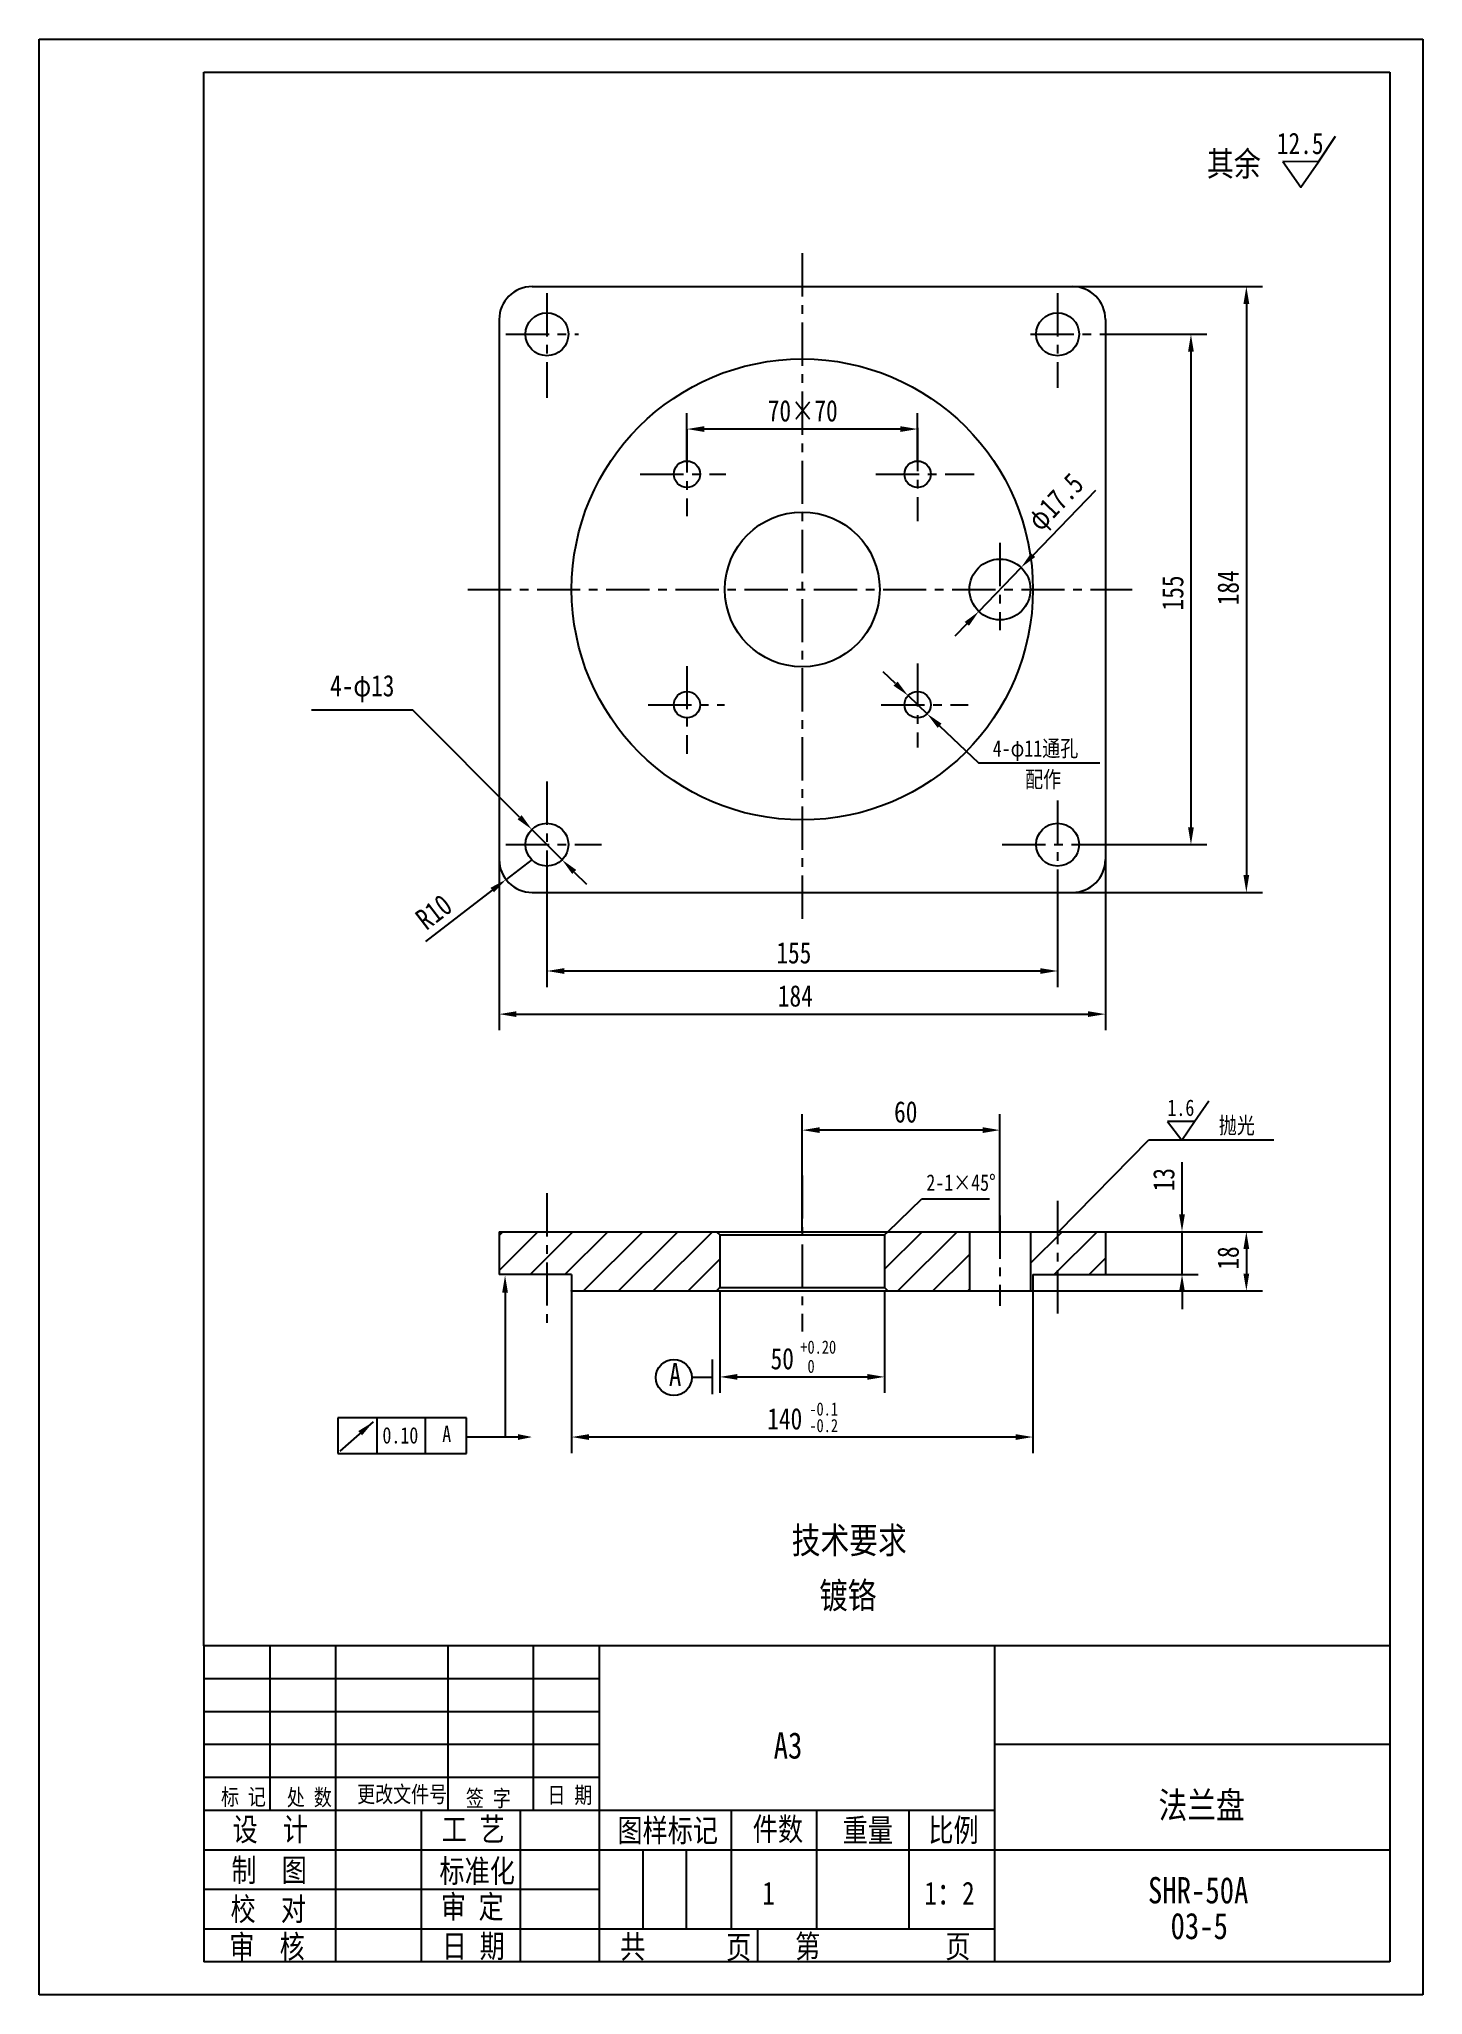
# Model space of a CAD drawing. Extents: x 238 to 658, y -13 to 581.
import ezdxf

# ---------------------------------------------------------------- set-up
doc = ezdxf.new("R2010")
doc.units = 0
doc.header["$LTSCALE"] = 10.5
doc.header["$MEASUREMENT"] = 0
doc.linetypes.add('CENTER', pattern=[2, 1.25, -0.25, 0.25, -0.25])
doc.layers.get('0').update_dxf_attribs({"color": 2, "linetype": 'CONTINUOUS'})
doc.layers.get('DEFPOINTS').update_dxf_attribs({"linetype": 'CONTINUOUS'})
doc.layers.add('PART', color=3, linetype='CONTINUOUS')
doc.layers.add('SMPEN_THICK', color=7, linetype='CONTINUOUS')
doc.styles.add('HZDX', font='', dxfattribs={"width": 0.8, "height": 6.5})
doc.styles.get("Standard").update_dxf_attribs({"font": 'txt', "height": 3.75, "bigfont": 'hzfs'})
doc.styles.get('HZDX').set_extended_font_data('SimSun')
doc.dimstyles.get("Standard").update_dxf_attribs({"dimtxt": 0.18, "dimasz": 0.18, "dimexe": 0.18, "dimexo": 0.0625, "dimgap": 0.09, "dimtad": 0, "dimtih": 1, "dimtoh": 1, "dimdec": 4, "dimzin": 0, "dimdsep": 46, "dimtxsty": 'Standard', "dimcen": 0.09, "dimadec": 0, "dimazin": 0, "dimtfac": 1, "dimtdec": 4, "dimtofl": 0, "dimtmove": 0, "dimatfit": 3, "dimfxl": 1, "dimtolj": 1, "dimtzin": 0, "dimarcsym": 0})

# ---------------------------------------------------------------- blocks, each defined once
blk = doc.blocks.new('*D4')
at = {"color": 2, "linetype": 'ByBlock', "transparency": 16777216}
for p, q in [((377.24, 344.34), (377.24, 292.49)), ((561.24, 344.34), (561.24, 292.49)), ((382.49, 297.36), (555.99, 297.36))]:
    blk.add_line(p, q, dxfattribs=at)
for points in [[(382.49, 298.24), (382.49, 296.49), (377.24, 297.36)], [(555.99, 298.24), (555.99, 296.49), (561.24, 297.36)]]:
    blk.add_solid(points, dxfattribs=at)
at = {"layer": 'DEFPOINTS', "color": 0, "linetype": 'ByBlock', "transparency": 16777216}
for p in [(377.24, 344.34), (561.24, 344.34), (561.24, 297.36)]:
    blk.add_point(p, dxfattribs=at)
at = {"color": 2, "linetype": 'ByBlock', "transparency": 16777216, "insert": (467.13, 302.86), "char_height": 6.5, "attachment_point": 5, "style": 'HZDX'}
blk.add_mtext('\\A1;184', dxfattribs=at)
blk = doc.blocks.new('*D5')
at = {"color": 2, "linetype": 'ByBlock', "transparency": 16777216}
for p, q in [((551.24, 506.34), (608.9, 506.34)), ((604.03, 501.09), (604.03, 327.59)), ((551.24, 322.34), (608.9, 322.34))]:
    blk.add_line(p, q, dxfattribs=at)
for points in [[(603.15, 501.09), (604.9, 501.09), (604.03, 506.34)], [(603.15, 327.59), (604.9, 327.59), (604.03, 322.34)]]:
    blk.add_solid(points, dxfattribs=at)
at = {"layer": 'DEFPOINTS', "color": 0, "linetype": 'ByBlock', "transparency": 16777216}
for p in [(551.24, 506.34), (551.24, 322.34), (604.03, 322.34)]:
    blk.add_point(p, dxfattribs=at)
at = {"color": 2, "linetype": 'ByBlock', "transparency": 16777216, "insert": (598.53, 414.84), "char_height": 6.5, "attachment_point": 5, "rotation": 90, "style": 'HZDX'}
blk.add_mtext('\\A1;184', dxfattribs=at)
blk = doc.blocks.new('*D6')
at = {"color": 2, "linetype": 'ByBlock', "transparency": 16777216}
for p, q in [((572.5, 224.54), (572.5, 240.38)), ((549.24, 219.29), (577.37, 219.29)), ((572.5, 206.29), (572.5, 219.29)), ((549.24, 206.29), (577.37, 206.29)), ((572.5, 201.04), (572.5, 195.79))]:
    blk.add_line(p, q, dxfattribs=at)
for points in [[(571.62, 224.54), (573.37, 224.54), (572.5, 219.29)], [(571.62, 201.04), (573.37, 201.04), (572.5, 206.29)]]:
    blk.add_solid(points, dxfattribs=at)
at = {"layer": 'DEFPOINTS', "color": 0, "linetype": 'ByBlock', "transparency": 16777216}
for p in [(549.24, 219.29), (549.24, 206.29), (572.5, 206.29)]:
    blk.add_point(p, dxfattribs=at)
at = {"color": 2, "linetype": 'ByBlock', "transparency": 16777216, "insert": (567, 235.08), "char_height": 6.5, "attachment_point": 5, "rotation": 90, "style": 'HZDX'}
blk.add_mtext('\\A1;13', dxfattribs=at)
blk = doc.blocks.new('*D7')
at = {"color": 2, "linetype": 'ByBlock', "transparency": 16777216}
for p, q in [((561.24, 219.29), (608.9, 219.29)), ((604.03, 214.04), (604.03, 206.54)), ((539.24, 201.29), (608.9, 201.29))]:
    blk.add_line(p, q, dxfattribs=at)
for points in [[(603.15, 214.04), (604.9, 214.04), (604.03, 219.29)], [(603.15, 206.54), (604.9, 206.54), (604.03, 201.29)]]:
    blk.add_solid(points, dxfattribs=at)
at = {"layer": 'DEFPOINTS', "color": 0, "linetype": 'ByBlock', "transparency": 16777216}
for p in [(561.24, 219.29), (539.24, 201.29), (604.03, 201.29)]:
    blk.add_point(p, dxfattribs=at)
at = {"color": 2, "linetype": 'ByBlock', "transparency": 16777216, "insert": (598.53, 211.29), "char_height": 6.5, "attachment_point": 5, "rotation": 90, "style": 'HZDX'}
blk.add_mtext('\\A1;18', dxfattribs=at)
blk = doc.blocks.new('*D8')
at = {"color": 2, "linetype": 'ByBlock', "transparency": 16777216}
for p, q in [((399.24, 344.34), (391.31, 338.25)), ((387.15, 335.05), (366.83, 319.44))]:
    blk.add_line(p, q, dxfattribs=at)
blk.add_solid([(386.61, 335.74), (387.68, 334.36), (391.31, 338.25)], dxfattribs=at)
at = {"layer": 'DEFPOINTS', "color": 0, "linetype": 'ByBlock', "transparency": 16777216}
for p in [(399.24, 344.34), (391.31, 338.25)]:
    blk.add_point(p, dxfattribs=at)
at = {"color": 2, "linetype": 'ByBlock', "transparency": 16777216, "insert": (369.41, 328.36), "char_height": 6.5, "attachment_point": 5, "rotation": 37.53036, "style": 'HZDX'}
blk.add_mtext('\\A1;R10', dxfattribs=at)
blk = doc.blocks.new('*D9')
at = {"color": 2, "linetype": 'ByBlock', "transparency": 16777216}
for p, q in [((444.24, 201.29), (444.24, 170.31)), ((494.24, 201.29), (494.24, 170.31)), ((449.49, 175.18), (488.99, 175.18))]:
    blk.add_line(p, q, dxfattribs=at)
for points in [[(449.49, 176.06), (449.49, 174.31), (444.24, 175.18)], [(488.99, 176.06), (488.99, 174.31), (494.24, 175.18)]]:
    blk.add_solid(points, dxfattribs=at)
at = {"layer": 'DEFPOINTS', "color": 0, "linetype": 'ByBlock', "transparency": 16777216}
for p in [(444.24, 201.29), (494.24, 201.29), (494.24, 175.18)]:
    blk.add_point(p, dxfattribs=at)
at = {"color": 2, "linetype": 'ByBlock', "transparency": 16777216, "insert": (463.16, 180.68), "char_height": 6.5, "attachment_point": 5, "style": 'HZDX'}
blk.add_mtext('\\A1;50', dxfattribs=at)
blk = doc.blocks.new('*D10')
at = {"color": 2, "linetype": 'ByBlock', "transparency": 16777216}
for p, q in [((399.24, 201.29), (399.24, 152.04)), ((539.24, 201.29), (539.24, 152.04)), ((533.99, 156.92), (404.49, 156.92))]:
    blk.add_line(p, q, dxfattribs=at)
for points in [[(404.49, 157.79), (404.49, 156.04), (399.24, 156.92)], [(533.99, 157.79), (533.99, 156.04), (539.24, 156.92)]]:
    blk.add_solid(points, dxfattribs=at)
at = {"layer": 'DEFPOINTS', "color": 0, "linetype": 'ByBlock', "transparency": 16777216}
for p in [(399.24, 201.29), (539.24, 201.29), (399.24, 156.92)]:
    blk.add_point(p, dxfattribs=at)
at = {"color": 2, "linetype": 'ByBlock', "transparency": 16777216, "insert": (463.92, 162.42), "char_height": 6.5, "attachment_point": 5, "style": 'HZDX'}
blk.add_mtext('\\A1;140', dxfattribs=at)
blk = doc.blocks.new('*D11')
at = {"color": 2, "linetype": 'ByBlock', "transparency": 16777216}
for p, q in [((561.24, 491.84), (592.08, 491.84)), ((587.21, 486.59), (587.21, 342.09)), ((561.24, 336.84), (592.08, 336.84))]:
    blk.add_line(p, q, dxfattribs=at)
for points in [[(586.33, 486.59), (588.08, 486.59), (587.21, 491.84)], [(586.33, 342.09), (588.08, 342.09), (587.21, 336.84)]]:
    blk.add_solid(points, dxfattribs=at)
at = {"layer": 'DEFPOINTS', "color": 0, "linetype": 'ByBlock', "transparency": 16777216}
for p in [(561.24, 491.84), (561.24, 336.84), (587.21, 336.84)]:
    blk.add_point(p, dxfattribs=at)
at = {"color": 2, "linetype": 'ByBlock', "transparency": 16777216, "insert": (581.71, 413.28), "char_height": 6.5, "attachment_point": 5, "rotation": 90, "style": 'HZDX'}
blk.add_mtext('\\A1;155', dxfattribs=at)
blk = doc.blocks.new('*D12')
at = {"color": 2, "linetype": 'ByBlock', "transparency": 16777216}
for p, q in [((391.74, 322.34), (391.74, 293.58)), ((546.74, 322.34), (546.74, 293.58)), ((541.49, 298.46), (396.99, 298.46))]:
    blk.add_line(p, q, dxfattribs=at)
for points in [[(396.99, 299.33), (396.99, 297.58), (391.74, 298.46)], [(541.49, 299.33), (541.49, 297.58), (546.74, 298.46)]]:
    blk.add_solid(points, dxfattribs=at)
at = {"layer": 'DEFPOINTS', "color": 0, "linetype": 'ByBlock', "transparency": 16777216}
for p in [(391.74, 322.34), (546.74, 322.34), (391.74, 298.46)]:
    blk.add_point(p, dxfattribs=at)
at = {"color": 2, "linetype": 'ByBlock', "transparency": 16777216, "insert": (466.69, 303.96), "char_height": 6.5, "attachment_point": 5, "style": 'HZDX'}
blk.add_mtext('\\A1;155', dxfattribs=at)
blk = doc.blocks.new('*D13')
at = {"color": 2, "linetype": 'ByBlock', "transparency": 16777216}
for p, q in [((434.24, 453.34), (434.24, 467.93)), ((504.24, 453.34), (504.24, 467.93)), ((498.99, 463.06), (439.49, 463.06))]:
    blk.add_line(p, q, dxfattribs=at)
for points in [[(439.49, 463.93), (439.49, 462.18), (434.24, 463.06)], [(498.99, 463.93), (498.99, 462.18), (504.24, 463.06)]]:
    blk.add_solid(points, dxfattribs=at)
at = {"layer": 'DEFPOINTS', "color": 0, "linetype": 'ByBlock', "transparency": 16777216}
for p in [(434.24, 463.06), (434.24, 453.34), (504.24, 453.34)]:
    blk.add_point(p, dxfattribs=at)
at = {"color": 2, "linetype": 'ByBlock', "transparency": 16777216, "insert": (469.38, 468.56), "char_height": 6.5, "attachment_point": 5, "style": 'HZDX'}
blk.add_mtext('\\A1;70×70', dxfattribs=at)
blk = doc.blocks.new('*D14')
at = {"color": 2, "linetype": 'ByBlock', "transparency": 16777216}
for p, q in [((469.24, 219.29), (469.24, 255.01)), ((523.99, 250.13), (474.49, 250.13)), ((529.24, 219.29), (529.24, 255.01))]:
    blk.add_line(p, q, dxfattribs=at)
for points in [[(474.49, 251.01), (474.49, 249.26), (469.24, 250.13)], [(523.99, 251.01), (523.99, 249.26), (529.24, 250.13)]]:
    blk.add_solid(points, dxfattribs=at)
at = {"layer": 'DEFPOINTS', "color": 0, "linetype": 'ByBlock', "transparency": 16777216}
for p in [(469.24, 250.13), (469.24, 219.29), (529.24, 219.29)]:
    blk.add_point(p, dxfattribs=at)
at = {"color": 2, "linetype": 'ByBlock', "transparency": 16777216, "insert": (500.65, 255.63), "char_height": 6.5, "attachment_point": 5, "style": 'HZDX'}
blk.add_mtext('\\A1;60', dxfattribs=at)

msp = doc.modelspace()

# ---------------------------------------------------------------- hatches: boundary and pattern name
at = {"layer": 'SMPEN_THICK'}
h = msp.add_hatch(dxfattribs=at)
h.set_pattern_fill('ANSI31', color=256, scale=60, style=0)
h.paths.add_polyline_path([(391.74048, 219.28697), (377.24048, 219.28697), (377.24048, 206.28697), (391.74048, 206.28697)])
h.paths.add_polyline_path([(391.74048, 219.28697), (391.74048, 206.28697), (399.24048, 206.28697), (399.24048, 201.28697), (443.24048, 201.28697), (444.24048, 202.28697), (444.24048, 218.28697), (443.24048, 219.28697)])
h.paths.add_polyline_path([(519.99048, 201.28697), (519.99048, 219.28697), (495.24048, 219.28697), (494.24048, 218.28697), (494.24048, 202.28697), (495.24048, 201.28697)])
h.paths.add_polyline_path([(538.49048, 201.28697), (539.24048, 201.28697), (539.24048, 206.28697), (546.74048, 206.28697), (546.74048, 219.28697), (538.49048, 219.28697)])
h.paths.add_polyline_path([(547.01321, 219.28697), (546.74048, 219.00996), (546.74048, 206.28697), (561.24048, 206.28697), (561.24048, 219.28697)])

# ---------------------------------------------------------------- linework, layer by layer
at = {"color": 2, "linetype": 'ByBlock'}
for p, q in [((539.29483, 424.78817), (558.29485, 444.53203)), ((522.82649, 407.67512), (535.65446, 421.00528)), ((519.18613, 403.89223), (515.54576, 400.10935)), ((497.55465, 385.73256), (493.76, 389.36065)), ((501.34931, 382.10446), (507.13164, 376.57594)), ((383.44188, 345.1586), (351.02583, 377.65201)), ((510.9263, 372.94784), (522.73431, 361.65813)), ((396.33119, 332.23853), (387.14976, 341.44187)), ((400.03907, 328.5218), (403.74696, 324.80507))]:
    msp.add_line(p, q, dxfattribs=at)
for points in [[(538.66435, 425.3949), (539.92531, 424.18144), (535.65446, 421.00528)], [(518.55564, 404.49896), (519.81661, 403.2855), (522.82649, 407.67512)], [(498.15933, 386.365), (496.94997, 385.10012), (501.34931, 382.10446)], [(511.53098, 373.58028), (510.32162, 372.3154), (507.13164, 376.57594)], [(384.06133, 345.77658), (382.82242, 344.54062), (387.14976, 341.44187)], [(400.65853, 329.13978), (399.41962, 327.90382), (396.33119, 332.23853)]]:
    msp.add_solid(points, dxfattribs=at)
at = {"layer": 'DEFPOINTS', "color": 0, "linetype": 'ByBlock'}
for p in [(535.65446, 421.00528), (522.82649, 407.67512), (501.34931, 382.10446), (507.13164, 376.57594), (387.14976, 341.44187), (396.33119, 336.73853), (387.24048, 156.91919)]:
    msp.add_point(p, dxfattribs=at)
at = {"layer": 'PART', "linetype": 'Continuous'}
for p, q in [((237.60392, 581.49117), (657.60392, 581.49117)), ((657.60392, 581.49117), (657.60392, -12.50882)), ((647.60392, 93.49118), (287.60392, 93.49118)), ((307.60392, 93.49118), (307.60392, 43.49118)), ((327.60392, 93.49118), (327.60392, -2.50882)), ((361.60392, 93.49118), (361.60392, 43.49118)), ((387.60392, 93.49118), (387.60392, 43.49118)), ((407.60392, 93.49118), (407.60392, -2.50882)), ((527.60392, 93.49118), (527.60392, -2.50882)), ((647.60392, 63.49118), (527.60392, 63.49118)), ((353.60392, 43.49118), (353.60392, -2.50882)), ((383.60392, 43.49118), (383.60392, -2.50882)), ((447.60392, 43.49118), (447.60392, 7.49118)), ((473.60392, 43.49118), (473.60392, 7.49118)), ((501.60392, 43.49118), (501.60392, 7.49118)), ((420.80392, 31.49118), (420.80392, 7.49118)), ((434.00392, 31.49118), (434.00392, 7.49118)), ((647.60392, 31.49118), (527.60392, 31.49118)), ((455.60392, 7.49118), (455.60392, -2.50882)), ((657.60392, -12.50882), (237.60392, -12.50882))]:
    msp.add_line(p, q, dxfattribs=at)
at = {"layer": 'PART', "color": 5, "linetype": 'Continuous'}
for p, q in [((287.60392, 571.49117), (647.60392, 571.49117)), ((647.60392, 571.49117), (647.60392, -2.50882)), ((287.60392, 93.49118), (287.60392, -2.50882)), ((647.60392, -2.50882), (287.60392, -2.50882))]:
    msp.add_line(p, q, dxfattribs=at)
at = {"layer": 'PART', "color": 4, "linetype": 'Continuous'}
for p, q in [((387.24048, 506.3402), (551.24048, 506.3402)), ((377.24048, 496.3402), (377.24048, 332.3402)), ((561.24048, 496.3402), (561.24048, 332.3402)), ((387.24048, 322.3402), (551.24048, 322.3402)), ((377.24048, 219.28697), (561.24048, 219.28697)), ((377.24048, 219.28697), (377.24048, 206.28697)), ((443.24048, 219.28697), (444.24048, 218.28697)), ((444.24048, 218.28697), (444.24048, 202.28697)), ((444.24048, 218.28697), (494.24048, 218.28697)), ((494.24048, 218.28697), (495.24048, 219.28697)), ((494.24048, 218.28697), (494.24048, 202.28697)), ((519.99048, 219.28697), (519.99048, 201.28697)), ((538.49048, 219.28697), (538.49048, 201.28697)), ((561.24048, 219.28697), (561.24048, 206.28697)), ((399.24048, 206.28697), (377.24048, 206.28697)), ((399.24048, 206.28697), (399.24048, 201.28697)), ((443.24048, 201.28697), (444.24048, 202.28697)), ((444.24048, 202.28697), (494.24048, 202.28697)), ((494.24048, 202.28697), (495.24048, 201.28697)), ((539.24048, 206.28697), (561.24048, 206.28697)), ((539.24048, 206.28697), (539.24048, 201.28697)), ((399.24048, 201.28697), (539.24048, 201.28697)), ((443.24048, 201.28697), (443.24048, 201.28697)), ((495.24048, 201.28697), (495.24048, 201.28697))]:
    msp.add_line(p, q, dxfattribs=at)
for centre, radius in [((391.74048, 491.8402), 6.5), ((546.74048, 491.8402), 6.5), ((469.24048, 414.3402), 70), ((434.24048, 449.3402), 4), ((504.24048, 449.3402), 4), ((469.24048, 414.3402), 23.5), ((529.24048, 414.3402), 9.25), ((434.24048, 379.3402), 4), ((504.24048, 379.3402), 4), ((391.74048, 336.8402), 6.5), ((546.74048, 336.8402), 6.5)]:
    msp.add_circle(centre, radius, dxfattribs=at)
for centre, start, end in [((387.24048, 496.3402), 90, 180), ((551.24048, 496.3402), 0, 90), ((387.24048, 332.3402), 180, 270), ((551.24048, 332.3402), 270, 0)]:
    msp.add_arc(centre, 10, start, end, dxfattribs=at)
for p in [(444.24048, 202.28697), (494.24048, 202.28697), (399.24048, 201.28697), (539.24048, 201.28697)]:
    msp.add_point(p, dxfattribs=at)
at = {"layer": 'SMPEN_THICK', "color": 3}
msp.add_line((237.60392, -12.50882), (237.60392, 581.49117), dxfattribs=at)
at = {"layer": 'SMPEN_THICK', "color": 5}
msp.add_line((287.60392, 93.49118), (287.60392, 571.49117), dxfattribs=at)
at = {"layer": 'SMPEN_THICK'}
for p, q in [((625.9384, 544.19995), (631.07349, 552.00111)), ((351.02583, 377.65201), (320.24623, 377.65201)), ((522.73431, 361.65813), (559.57005, 361.67116)), ((588.31847, 252.73378), (592.60718, 259.01177)), ((546.97666, 219.24985), (574.45141, 247.15448)), ((574.45141, 247.15448), (612.38292, 247.15448)), ((495.24048, 219.28697), (505.4992, 229.2404)), ((505.4992, 229.2404), (526.09994, 229.2404)), ((441.91114, 180.47051), (441.91114, 169.97145)), ((441.91114, 175.011), (435.68774, 175.011)), ((367.28415, 162.7359), (328.27845, 162.7359)), ((328.27845, 162.7359), (328.27845, 151.9109)), ((340.07358, 162.7359), (340.07358, 151.9109)), ((354.78634, 162.7359), (354.78634, 151.9109)), ((367.28415, 151.9109), (367.28415, 162.7359)), ((328.27845, 151.9109), (367.28415, 151.9109)), ((407.60392, 83.49118), (287.60392, 83.49118)), ((407.60392, 73.49118), (287.60392, 73.49118)), ((407.60392, 63.49118), (287.60392, 63.49118)), ((407.60392, 53.49118), (287.60392, 53.49118)), ((527.60392, 43.49118), (287.60392, 43.49118)), ((527.60392, 31.49118), (287.60392, 31.49118)), ((407.60392, 19.49118), (287.60392, 19.49118)), ((527.60392, 7.49118), (287.60392, 7.49118))]:
    msp.add_line(p, q, dxfattribs=at)
at = {"layer": 'SMPEN_THICK', "linetype": 'CENTER'}
for p, q in [((469.24048, 516.4327), (469.24048, 312.88355)), ((391.74048, 504.3402), (391.74048, 472.56537)), ((546.74048, 504.3402), (546.74048, 475.58331)), ((379.24048, 491.8402), (401.36265, 491.8402)), ((538.56095, 491.8402), (563.74048, 491.8402)), ((504.24048, 463.40398), (504.24048, 435.03728)), ((434.24048, 463.00445), (434.24048, 436.6354)), ((420.06835, 449.3402), (446.02781, 449.3402)), ((491.60146, 449.3402), (521.38597, 449.3402)), ((529.24048, 428.4577), (529.24048, 401.93933)), ((367.74627, 414.3402), (569.34628, 414.3402)), ((434.24048, 391.08886), (434.24048, 364.42525)), ((504.24048, 391.88792), (504.24048, 366.31793)), ((422.44145, 379.3402), (445.62805, 379.3402)), ((493.20053, 379.3402), (519.58528, 379.3402)), ((391.74048, 356.02009), (391.74048, 315.95534)), ((546.74048, 350.29585), (546.74048, 314.56107)), ((379.24048, 336.8402), (408.25038, 336.8402)), ((529.92925, 336.8402), (563.74048, 336.8402)), ((469.24048, 236.38762), (469.24048, 188.9854)), ((391.74048, 230.95575), (391.74048, 191.09852)), ((546.74048, 228.61121), (546.74048, 192.97416)), ((529.24048, 224.15302), (529.24048, 196.7565))]:
    msp.add_line(p, q, dxfattribs=at)
at = {"layer": 'SMPEN_THICK'}
for points in [[(615.13326, 544.28304), (620.54957, 536.51666), (625.9384, 544.19995)], [(580.07722, 252.72625), (584.43665, 247.0684), (588.31847, 252.73378)]]:
    msp.add_lwpolyline(points, close=True, dxfattribs=at)
at = {"layer": 'SMPEN_THICK', "color": 2}
for points in [[(379.01862, 200.7859), (379.01862, 156.91919)], [(382.99048, 156.91919), (367.28415, 156.91919)]]:
    msp.add_lwpolyline(points, dxfattribs=at)
at = {"layer": 'SMPEN_THICK'}
msp.add_circle((430.22498, 175.011), 5.46276, dxfattribs=at)
at = {"layer": 'SMPEN_THICK', "color": 2}
for points in [[(378.14362, 200.7859), (379.01862, 206.0359), (379.89362, 200.7859)], [(382.99048, 157.79419), (387.24048, 156.91919), (382.99048, 156.04419)]]:
    msp.add_solid(points, dxfattribs=at)

# ---------------------------------------------------------------- texts
at = {"color": 2, "linetype": 'ByBlock', "attachment_point": 5, "style": 'HZDX'}
for s, insert, char_height in [('12.5', (620.37322, 549.77439), 6.5), ('其余', (600.23761, 543.22263), 7.5), ('4-φ13', (335.68141, 384.2405), 6.5), ('1.6', (584.15578, 256.90339), 5)]:
    msp.add_mtext(s, dxfattribs=dict(at, insert=insert, char_height=char_height))
at = {"color": 2, "linetype": 'ByBlock', "insert": (546.652, 440.36526), "char_height": 6.5, "attachment_point": 5, "rotation": 46, "style": 'HZDX'}
msp.add_mtext('φ17.5', dxfattribs=at)
at = {"layer": 'SMPEN_THICK', "color": 2, "style": 'HZDX', "width": 0.8}
for s, height, p in [('4-φ11通孔', 5, (527.05101, 363.57869)), ('配作', 5, (536.87968, 354.17598)), ('抛光', 5, (595.69249, 249.08025)), ('2-1×45%%D', 5, (506.89407, 231.70546)), ('+0.20', 4, (468.64148, 182.24141)), ('A', 6.90714, (428.7691, 172.44929)), (' 0', 4, (468.64148, 176.41032)), ('-0.1', 4, (471.38431, 163.44271)), ('-0.2', 4, (471.38431, 158.40349)), ('0.10', 5.000025, (341.80175, 154.94733)), ('A', 5.00002, (359.95487, 155.36367)), ('镀铬', 7.91362, (474.4111, 104.82475))]:
    msp.add_text(s, height=height, dxfattribs=at).set_placement(p)
at = {"layer": 'SMPEN_THICK', "style": 'HZDX', "width": 0.8}
for s, height, p in [('技术要求', 8, (466.04047, 121.55605)), ('A3', 8, (460.5528, 59.24677)), ('标 记', 5, (292.80163, 45.13845)), ('处 数', 5, (312.79416, 44.97833)), ('更改文件号', 5, (334.14425, 45.93277)), ('签 字', 5, (367.14582, 44.70373)), ('日 期', 5, (391.87475, 45.68694)), ('法兰盘', 8, (577.36376, 41.10157)), ('设  计', 7, (296.3253, 34.25497)), ('工 艺', 7, (359.83079, 34.27745)), ('图样标记', 7, (413.12006, 33.93261)), ('件数', 7, (454.20544, 34.34416)), ('重量', 7, (481.49615, 33.97826)), ('比例', 7, (507.50597, 34.02391)), ('制  图', 7, (295.95923, 21.88474)), ('标准化', 7, (359.09865, 21.61014)), ('校  对', 7, (295.70769, 10.04052)), ('审 定', 7, (359.51039, 10.74914)), (' 1', 7, (453.27687, 14.86947)), ('1：2', 7, (506.29231, 14.86947)), ('SHR-50A', 8, (574.17469, 15.27302)), ('03-5', 8, (581.02183, 4.42771)), ('审  核', 7, (295.34163, -1.3465)), ('日 期', 7, (359.84622, -1.18991)), ('共', 7, (413.98921, -1.3718)), ('页', 7, (446.10767, -1.53192)), ('第', 7, (467.06139, -1.2805)), ('页', 7, (512.65482, -1.2805))]:
    msp.add_text(s, height=height, dxfattribs=at).set_placement(p)

# ---------------------------------------------------------------- dimensions: what is measured, and where the dimension line sits
at = {"layer": 'SMPEN_THICK'}
for base, p1, p2, override, picture, middle in [((604.02725, 322.3402), (551.24048, 506.3402), (551.24048, 322.3402), {"dimscale": 1.5, "dimtxt": 5, "dimasz": 3.5, "dimexe": 3.25, "dimexo": 0, "dimgap": 1.5, "dimtad": 1, "dimtih": 0, "dimtoh": 0, "dimzin": 8, "dimtxsty": 'HZDX', "dimclrd": 2, "dimclre": 2, "dimclrt": 2, "dimtm": 0.115, "dimtfac": 0.66667, "dimtofl": 1, "dimatfit": 1, "dimtvp": 5, "dimtzin": 8}, '*D5', (604.02725, 414.84145)), ((587.20637, 336.8402), (561.24048, 491.8402), (561.24048, 336.8402), {"dimscale": 1.5, "dimtxt": 5, "dimasz": 3.5, "dimexe": 3.25, "dimexo": 0, "dimgap": 1.5, "dimtad": 1, "dimtih": 0, "dimtoh": 0, "dimzin": 8, "dimtxsty": 'HZDX', "dimclrd": 2, "dimclre": 2, "dimclrt": 2, "dimtp": 0.4, "dimtm": 0.4, "dimtfac": 0.66667, "dimtofl": 1, "dimatfit": 1, "dimtvp": 5, "dimtzin": 8}, '*D11', (587.20637, 413.28381)), ((604.02725, 201.28697), (561.24048, 219.28697), (539.24048, 201.28697), {"dimscale": 1.5, "dimtxt": 5, "dimasz": 3.5, "dimexe": 3.25, "dimexo": 0, "dimgap": 1.5, "dimtad": 1, "dimtih": 0, "dimtoh": 0, "dimzin": 8, "dimtxsty": 'HZDX', "dimclrd": 2, "dimclre": 2, "dimclrt": 2, "dimtm": 0.115, "dimtfac": 0.66667, "dimtofl": 1, "dimatfit": 1, "dimtvp": 5, "dimtzin": 8}, '*D7', (604.02725, 211.29232))]:
    dim = msp.add_linear_dim(base=base, p1=p1, p2=p2, angle=90, dimstyle='Standard', override=override, dxfattribs=at)
    dim.commit()
    dim.dimension.update_dxf_attribs({"geometry": picture, "text_midpoint": middle, "dimtype": 160})
dim = msp.add_linear_dim(base=(434.24048, 463.05728), p1=(504.24048, 453.3402), p2=(434.24048, 453.3402), text='<>×70', dimstyle='Standard', override={"dimscale": 1.5, "dimtxt": 5, "dimasz": 3.5, "dimexe": 3.25, "dimexo": 0, "dimgap": 1.5, "dimtad": 1, "dimtih": 0, "dimtoh": 0, "dimzin": 8, "dimtxsty": 'HZDX', "dimclrd": 2, "dimclre": 2, "dimclrt": 2, "dimtp": 0.4, "dimtm": 0.4, "dimtfac": 0.66667, "dimtofl": 1, "dimatfit": 1, "dimtvp": 5, "dimtzin": 8}, dxfattribs=at)
dim.commit()
dim.dimension.update_dxf_attribs({"geometry": '*D13', "text_midpoint": (469.38022, 463.05728), "dimtype": 160})
dim = msp.add_radius_dim(center=(387.24048, 332.3402), mpoint=(379.31017, 326.24838), dimstyle='Standard', override={"dimscale": 1.5, "dimtxt": 5, "dimasz": 3.5, "dimexe": 3.25, "dimexo": 0, "dimgap": 1.5, "dimtad": 1, "dimtih": 0, "dimtoh": 0, "dimzin": 8, "dimtxsty": 'HZDX', "dimclrd": 2, "dimclre": 2, "dimclrt": 2, "dimtp": 0.4, "dimtm": 0.4, "dimtfac": 0.66667, "dimtofl": 1, "dimatfit": 1, "dimtvp": 5, "dimtzin": 8}, dxfattribs=at)
dim.commit()
dim.dimension.update_dxf_attribs({"geometry": '*D8', "text_midpoint": (360.75984, 311.99859), "dimtype": 164, "insert": (-12, -12)})
dim = msp.add_linear_dim(base=(561.24048, 285.36435), p1=(377.24048, 332.3402), p2=(561.24048, 332.3402), dimstyle='Standard', override={"dimscale": 1.5, "dimtxt": 5, "dimasz": 3.5, "dimexe": 3.25, "dimexo": 0, "dimgap": 1.5, "dimtad": 1, "dimtih": 0, "dimtoh": 0, "dimzin": 8, "dimtxsty": 'HZDX', "dimclrd": 2, "dimclre": 2, "dimclrt": 2, "dimtm": 0.115, "dimtfac": 0.66667, "dimtofl": 1, "dimatfit": 1, "dimtvp": 5, "dimtzin": 8}, dxfattribs=at)
dim.commit()
dim.dimension.update_dxf_attribs({"geometry": '*D4', "text_midpoint": (467.13099, 285.36435), "dimtype": 160, "insert": (0, -12)})
for base, p1, p2, picture, middle in [((391.74048, 298.457), (546.74048, 322.3402), (391.74048, 322.3402), '*D12', (466.69016, 298.457)), ((469.24048, 250.13159), (529.24048, 219.28697), (469.24048, 219.28697), '*D14', (500.65028, 250.13159)), ((399.24048, 156.91919), (539.24048, 201.28697), (399.24048, 201.28697), '*D10', (463.91905, 156.91919)), ((494.24048, 175.18126), (444.24048, 201.28697), (494.24048, 201.28697), '*D9', (463.16, 175.18126))]:
    dim = msp.add_linear_dim(base=base, p1=p1, p2=p2, dimstyle='Standard', override={"dimscale": 1.5, "dimtxt": 5, "dimasz": 3.5, "dimexe": 3.25, "dimexo": 0, "dimgap": 1.5, "dimtad": 1, "dimtih": 0, "dimtoh": 0, "dimzin": 8, "dimtxsty": 'HZDX', "dimclrd": 2, "dimclre": 2, "dimclrt": 2, "dimtp": 0.4, "dimtm": 0.4, "dimtfac": 0.66667, "dimtofl": 1, "dimatfit": 1, "dimtvp": 5, "dimtzin": 8}, dxfattribs=at)
    dim.commit()
    dim.dimension.update_dxf_attribs({"geometry": picture, "text_midpoint": middle, "dimtype": 160})
dim = msp.add_linear_dim(base=(584.49708, 206.28697), p1=(561.24048, 219.28697), p2=(561.24048, 206.28697), angle=90, dimstyle='Standard', override={"dimscale": 1.5, "dimtxt": 5, "dimasz": 3.5, "dimexe": 3.25, "dimexo": 0, "dimgap": 1.5, "dimtad": 1, "dimtih": 0, "dimtoh": 0, "dimzin": 8, "dimtxsty": 'HZDX', "dimclrd": 2, "dimclre": 2, "dimclrt": 2, "dimtm": 0.115, "dimtfac": 0.66667, "dimtofl": 1, "dimatfit": 1, "dimtvp": 5, "dimtzin": 8}, dxfattribs=at)
dim.commit()
dim.dimension.update_dxf_attribs({"geometry": '*D6', "text_midpoint": (584.49708, 235.08474), "dimtype": 160, "insert": (12, 0)})

# ---------------------------------------------------------------- leaders
at = {"layer": 'SMPEN_THICK', "color": 2}
msp.add_leader([(339.02067, 161.53604), (328.82975, 152.66229)], dimstyle='Standard', override={"dimscale": 1.5, "dimtxt": 5, "dimasz": 3.5, "dimexe": 3.25, "dimexo": 0, "dimgap": 1.5, "dimtad": 1, "dimtih": 0, "dimtoh": 0, "dimzin": 8, "dimtxsty": 'HZDX', "dimclrd": 2, "dimclre": 2, "dimclrt": 2, "dimtol": 1, "dimtp": 0.4, "dimtm": 0.4, "dimtfac": 0.66667, "dimtofl": 1, "dimtvp": 5, "dimtzin": 8}, dxfattribs=at)

doc.saveas('drawing.dxf')
